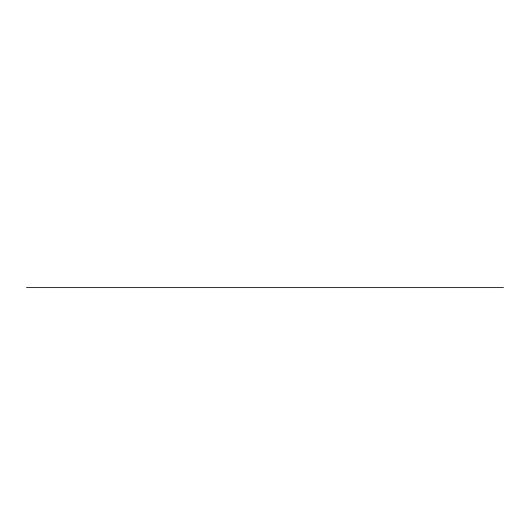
<?xml version="1.0" encoding="UTF-8"?>
<svg xmlns="http://www.w3.org/2000/svg" width="530" height="530" viewBox="0 0 530 530"><rect width="100%" height="100%" fill="white"/><g stroke="black" fill="none" stroke-linecap="round" stroke-linejoin="round"><path stroke-width="0.79" d="M26.5 287.618L503.5 287.618"/></g></svg>
